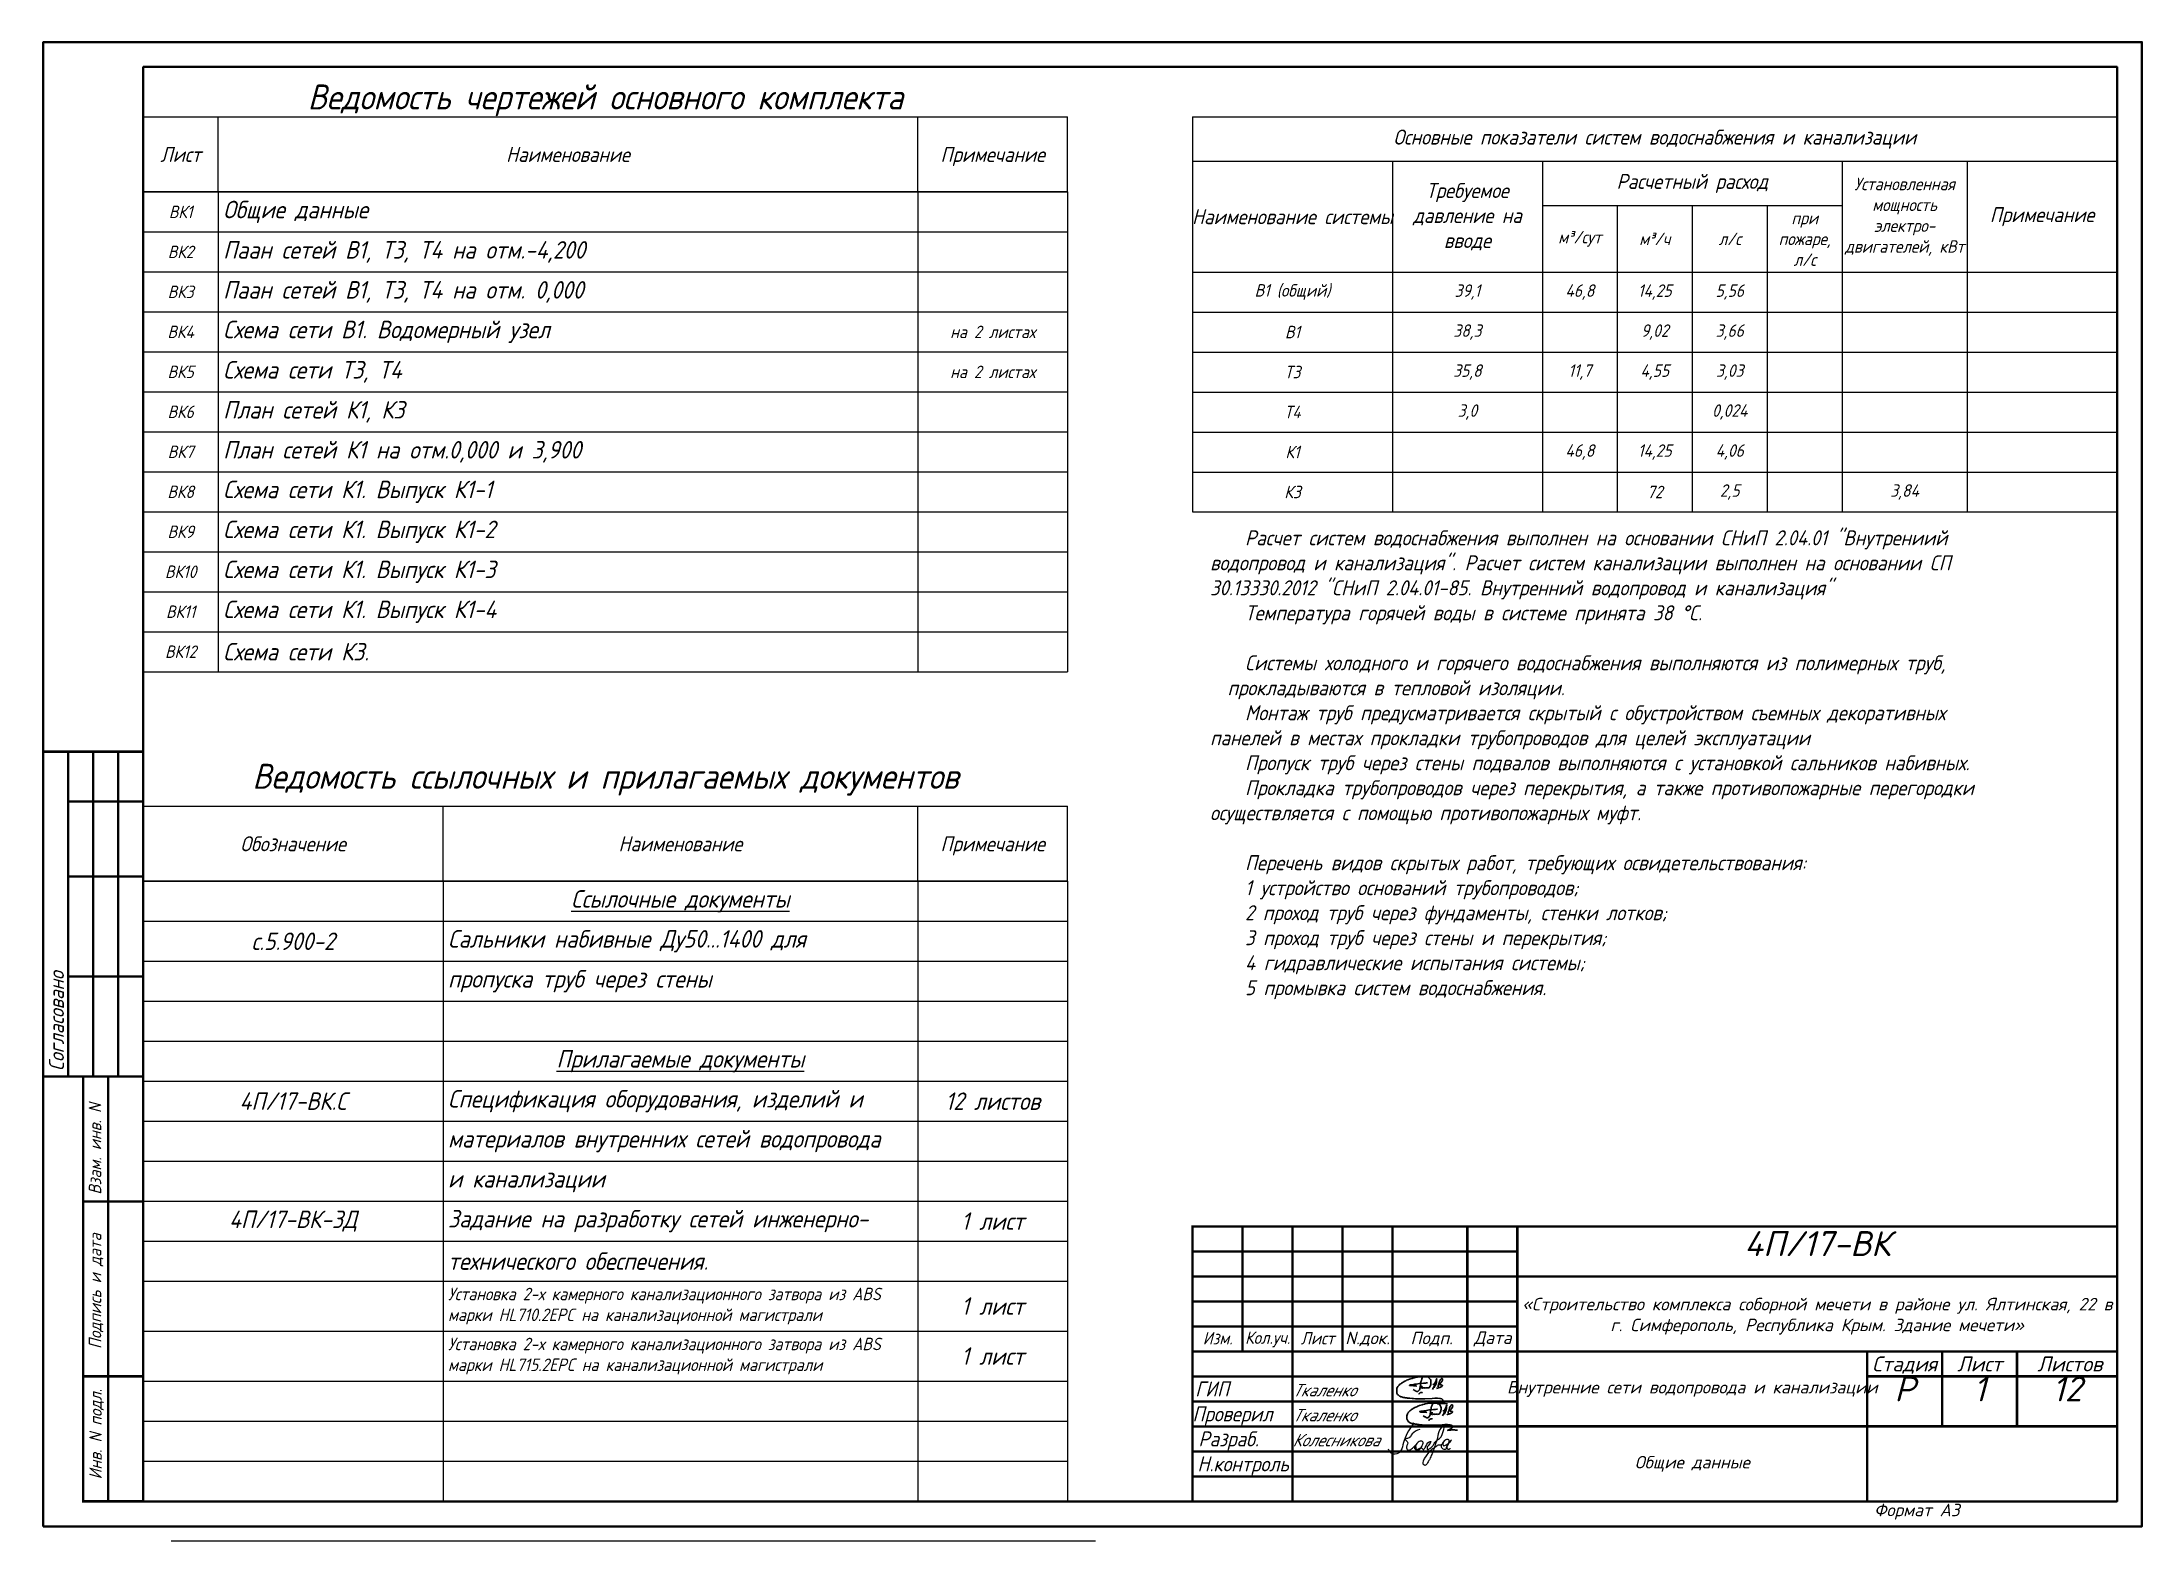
# Paper-space layout 'ОД_1' of a CAD drawing. Header units: millimetres. Extents: x 0 to 420, y -3 to 297.
import ezdxf
from ezdxf.enums import TextEntityAlignment as Align

# ---------------------------------------------------------------- set-up
doc = ezdxf.new("R2010")
doc.units = ezdxf.units.MM
for name, color, linetype, lineweight in [('text', 102, 'Continuous', 15), ('ВК_frame', 5, 'Continuous', 50), ('ВК_PI Stamp', 7, 'Continuous', 50), ('ВК_text_frame', 140, 'Continuous', 15), ('ОП', 7, 'Continuous', 25), ('основная_05', 7, 'Continuous', 50)]:
    doc.layers.add(name, color=color, linetype=linetype, lineweight=lineweight)
doc.layers.add('ВК_text', color=102, linetype='Continuous')
doc.styles.add('ISOPEUR', font='isocpeui.ttf')
doc.styles.add('note', font='isocpeur.ttf', dxfattribs={"width": 0.9, "oblique": 15})
doc.styles.add('text_frame', font='isocpeur.ttf', dxfattribs={"width": 0.9, "oblique": 15})

# ---------------------------------------------------------------- blocks, each defined once
blk = doc.blocks.new('*U90')
blk.add_lwpolyline([(0, 0), (420, 0), (420, 297), (0, 297)], close=True)
at = {"layer": 'text', "color": 0}
for p, q in [((230, 37.51), (230, 57.51)), ((230, 47.55), (230, 31.55))]:
    blk.add_line(p, q, dxfattribs=at)
at = {"layer": 'ВК_frame', "color": 0}
for p, q in [((5, 155), (5, 90)), ((10, 155), (10, 90)), ((15, 155), (15, 90)), ((20, 155), (20, 5)), ((5, 145), (20, 145)), ((5, 130), (20, 130)), ((5, 110), (20, 110)), ((295, 55), (230, 55)), ((295, 50), (230, 50)), ((295, 45), (230, 45)), ((295, 30), (230, 30)), ((295, 25), (230, 25)), ((295, 20), (230, 20)), ((295, 15), (230, 15)), ((295, 10), (230, 10)), ((230, 5), (415, 5)), ((230, 5), (415, 5)), ((230, 5), (415, 5))]:
    blk.add_line(p, q, dxfattribs=at)
at = {"layer": 'ВК_frame', "color": 0, "const_width": 0.5}
blk.add_lwpolyline([(0, 90), (20, 90), (20, 155), (0, 155)], close=True, dxfattribs=at)
for points in [[(20, 5), (8, 5), (8, 90), (20, 90)], [(13, 5), (13, 90)], [(415, 60), (230, 60), (230, 5)], [(240, 60), (240, 35)], [(250, 60), (250, 5)], [(260, 60), (260, 35)], [(270, 5), (270, 60)], [(285, 60), (285, 5)], [(295, 5), (295, 60)], [(415, 50), (295, 50)], [(295, 40), (230, 40)], [(295, 35), (230, 35)], [(415, 35), (295, 35)], [(365, 5), (365, 35)], [(380, 20), (380, 35)], [(395, 35), (395, 20)], [(365, 30), (415, 30)], [(415, 20), (295, 20)]]:
    blk.add_lwpolyline(points, dxfattribs=at)
at = {"layer": 'ВК_frame', "color": 0, "linetype": 'Continuous', "const_width": 0.5}
for points in [[(8, 65), (20, 65)], [(8, 30), (20, 30)]]:
    blk.add_lwpolyline(points, dxfattribs=at)
at = {"layer": 'основная_05'}
blk.add_lwpolyline([(20, 5), (415, 5), (415, 292), (20, 292)], close=True, dxfattribs=at)
at = {"layer": 'ВК_text_frame', "color": 0, "style": 'text_frame', "oblique": 15, "width": 0.9}
blk.add_text('Согласовано', height=3, rotation=90, dxfattribs=at).set_placement((4.15, 91.11))
at = {"layer": 'ВК_text_frame', "color": 0, "linetype": 'Continuous', "style": 'text_frame', "oblique": 15, "width": 0.9}
for s, p in [('Взам. инв. N', (11.61, 66.37)), ('Подпись и дата', (11.62, 35.49)), ('Инв. N подл.', (11.72, 9.39))]:
    blk.add_text(s, height=2.5, rotation=90, dxfattribs=at).set_placement(p)
at = {"layer": 'ВК_text_frame', "color": 0, "style": 'text_frame', "oblique": 15, "width": 0.9}
for s, p in [('Изм.', (235.02, 37.65)), ('Кол.уч.', (245.02, 37.41)), ('Лист', (255.02, 37.65))]:
    blk.add_text(s, height=2.5, dxfattribs=at).set_placement(p, align=Align.MIDDLE)
at = {"layer": 'ВК_text_frame', "color": 0, "style": 'text_frame', "oblique": 15}
for s, p in [('N.док.', (265.02, 37.49)), ('Подп.', (277.84, 37.49)), ('Дата', (290.07, 37.49))]:
    blk.add_text(s, height=2.5, dxfattribs=at).set_placement(p, align=Align.MIDDLE)
at = {"layer": 'ВК_text_frame', "color": 0, "style": 'text_frame', "oblique": 15, "width": 0.962963}
blk.add_text('Стадия', height=3, dxfattribs=at).set_placement((366, 31), (379, 31), align=Align.FIT)
at = {"layer": 'ВК_text_frame', "color": 0, "style": 'text_frame', "oblique": 15}
for s, p in [('Лист', (383, 31)), ('Листов', (399.05, 31))]:
    blk.add_text(s, height=3, dxfattribs=at).set_placement(p)
at = {"layer": 'ВК_text_frame', "color": 0, "style": 'text_frame', "oblique": 15, "width": 0.9}
for s, p in [('ГИП', (233.91, 27.5)), ('Проверил', (237.99, 22.5)), ('Разраб.', (237.22, 17.5)), ('Н.контроль', (240.12, 12.5))]:
    blk.add_text(s, height=3, dxfattribs=at).set_placement(p, align=Align.MIDDLE_CENTER)
blk = doc.blocks.new('Ведомость рабочих чертежей основного комплекта')
for points in [[(185, -15), (0, -15), (0, 0), (185, 0)], [(15, -15), (15, 0)], [(155, -15), (155, 0)], [(185, -15), (185, 0)]]:
    blk.add_lwpolyline(points)
at = {"style": 'note', "oblique": 15, "width": 0.9}
for s, height, p in [('Ведомость чертежей основного комплекта', 5, (92.5, 4)), ('Лист', 3, (7.5, -7.5)), ('Наименование', 3, (85, -7.5)), ('Примечание', 3, (170, -7.5))]:
    blk.add_text(s, height=height, dxfattribs=at).set_placement(p, align=Align.MIDDLE_CENTER)
at = {"style": 'note', "oblique": 15}
blk.add_text('.', height=0.003, dxfattribs=at).set_placement((0, 0), align=Align.MIDDLE_LEFT)
blk = doc.blocks.new('Ведомость ссылочных и прилагаемых документов')
for points in [[(185, -15), (0, -15), (0, 0), (185, 0)], [(60, -15), (60, 0)], [(155, -15), (155, 0)], [(185, -15), (185, 0)]]:
    blk.add_lwpolyline(points)
at = {"style": 'note', "oblique": 15, "width": 0.9}
for s, height, p in [('Ведомость ссылочных и прилагаемых документов', 5, (92.5, 6)), ('Обозначение', 3, (30, -7.5)), ('Наименование', 3, (107.5, -7.5)), ('Примечание', 3, (170, -7.5))]:
    blk.add_text(s, height=height, dxfattribs=at).set_placement(p, align=Align.MIDDLE_CENTER)
at = {"style": 'note', "oblique": 15}
blk.add_text('.', height=0.003, dxfattribs=at).set_placement((0, 0), align=Align.MIDDLE_LEFT)
blk = doc.blocks.new('*T93')
at = {"layer": 'ВК_text', "color": 0, "linetype": 'ByBlock', "lineweight": -2, "transparency": 16777216}
for p, q in [((0, 0), (185, 0)), ((0, 0), (0, -31.038)), ((185, 0), (185, -31.038)), ((0, -8.868), (185, -8.868)), ((40, -8.868), (40, -31.038)), ((70, -8.868), (70, -31.038)), ((130, -8.868), (130, -31.038)), ((155, -8.868), (155, -31.038)), ((70, -17.736), (130, -17.736)), ((85, -17.736), (85, -31.038)), ((100, -17.736), (100, -31.038)), ((115, -17.736), (115, -31.038))]:
    blk.add_line(p, q, dxfattribs=at)
at = {"layer": 'ВК_text', "transparency": 16777216}
for p, q in [((0, -31.038), (185, -31.038)), ((0, -31.038), (0, -79.038)), ((40, -31.038), (40, -79.038)), ((70, -31.038), (70, -79.038)), ((85, -31.038), (85, -79.038)), ((100, -31.038), (100, -79.038)), ((115, -31.038), (115, -79.038)), ((130, -31.038), (130, -79.038)), ((155, -31.038), (155, -79.038)), ((185, -31.038), (185, -79.038)), ((0, -39.038), (185, -39.038)), ((0, -47.038), (185, -47.038)), ((0, -55.038), (185, -55.038)), ((0, -63.038), (185, -63.038)), ((0, -71.038), (185, -71.038)), ((0, -79.038), (185, -79.038))]:
    blk.add_line(p, q, dxfattribs=at)
at = {"layer": 'ВК_text', "color": 0, "transparency": 16777216, "attachment_point": 5, "style": 'note'}
for s, insert, char_height, width in [('Основные показатели систем водоснабжения и канализации', (92.5, -4.434), 3, 184.88), ('Расчетный расход', (100, -13.302), 3, 59.88), ('Установленная мощность электро- двигателей, кВт', (142.5, -19.953), 2.5, 24.88), ('Требуемое давление на вводе', (55, -19.953), 3, 29.88), ('Наименование системы', (20, -19.953), 3, 39.88), ('при пожаре, л/с', (122.5, -24.387), 2.5, 14.88), ('Примечание', (170, -19.953), 3, 29.88), ('м³/сут', (77.5, -24.387), 2.5, 14.88), ('м³/ч', (92.5, -24.387), 2.5, 14.88), ('л/с', (107.5, -24.387), 2.5, 14.88)]:
    blk.add_mtext(s, dxfattribs=dict(at, insert=insert, char_height=char_height, width=width))
at = {"layer": 'ВК_text', "color": 7, "transparency": 16777216, "char_height": 2.5, "attachment_point": 5, "style": 'note'}
for s, insert, width in [('В1 (общий)', (20, -35.038), 38), ('39,1', (55, -35.038), 28), ('46,8', (77.5, -35.038), 13), ('14,25', (92.5, -35.038), 13), ('5,56', (107.5, -35.038), 13), ('В1', (20, -43.038), 38), ('38,3', (55, -43.038), 28), ('9,02', (92.5, -43.038), 13), ('3,66', (107.5, -43.038), 13), ('Т3', (20, -51.038), 38), ('35,8', (55, -51.038), 28), ('11,7', (77.5, -51.038), 13), ('4,55', (92.5, -51.038), 13), ('3,03', (107.5, -51.038), 13), ('Т4', (20, -59.038), 38), ('3,0', (55, -59.038), 28), ('0,024', (107.5, -59.038), 13), ('К1', (20, -67.038), 38), ('46,8', (77.5, -67.038), 13), ('14,25', (92.5, -67.038), 13), ('4,06', (107.5, -67.038), 13), ('К3', (20, -75.038), 38), ('72', (92.5, -75.038), 13), ('2,5', (107.5, -75.038), 13), ('3,84', (142.5, -75.038), 23)]:
    blk.add_mtext(s, dxfattribs=dict(at, insert=insert, width=width))
blk = doc.blocks.new('*T134')
at = {"layer": 'ВК_text', "color": 0, "linetype": 'ByBlock', "lineweight": -2, "transparency": 16777216}
for p, q in [((0, 0), (185, 0)), ((0, 0), (0, -8)), ((60, 0), (60, -8)), ((155, 0), (155, -8)), ((185, 0), (185, -8))]:
    blk.add_line(p, q, dxfattribs=at)
at = {"layer": 'ВК_text', "transparency": 16777216}
for p, q in [((0, -8), (185, -8)), ((0, -8), (0, -124)), ((60, -8), (60, -124)), ((155, -8), (155, -124)), ((185, -8), (185, -124)), ((0, -16), (185, -16)), ((0, -24), (185, -24)), ((0, -32), (185, -32)), ((0, -40), (185, -40)), ((0, -48), (185, -48)), ((0, -56), (185, -56)), ((0, -64), (185, -64)), ((0, -72), (185, -72)), ((0, -80), (185, -80)), ((0, -90), (185, -90)), ((0, -100), (185, -100)), ((0, -108), (185, -108)), ((0, -116), (185, -116)), ((0, -124), (185, -124))]:
    blk.add_line(p, q, dxfattribs=at)
at = {"layer": 'ВК_text', "color": 0, "transparency": 16777216, "insert": (107.5, -4), "char_height": 3.5, "width": 94.88, "attachment_point": 5, "style": 'note'}
blk.add_mtext('{\\LСсылочные документы}', dxfattribs=at)
at = {"layer": 'ВК_text', "transparency": 16777216, "style": 'note'}
for s, insert, char_height, width, attachment_point in [('с.5.900-2', (30, -12), 3.5, 58, 5), ('Сальники набивные Ду50...1400 для', (61, -12), 3.5, 93, 4), ('пропуска труб через стены', (61, -20), 3.5, 93, 4), ('{\\LПрилагаемые документы}', (107.5, -36), 3.5, 93, 5), ('Спецификация оборудования, изделий и', (61, -44), 3.5, 93, 4), ('4П/17-ВК.С', (30, -44), 3.5, 58, 5), ('12 листов', (170, -44), 3.5, 28, 5), ('материалов внутренних сетей водопровода ', (61, -52), 3.5, 93, 4), ('и канализации', (61, -60), 3.5, 93, 4), ('4П/17-ВК-ЗД', (30, -68), 3.5, 58, 5), ('Задание на разработку сетей инженерно-', (61, -68), 3.5, 93, 4), ('1 лист', (170, -68), 3.5, 28, 5), ('технического обеспечения.', (61, -76), 3.5, 93, 4), ('Установка 2-х камерного канализационного {\\C7;затвора из ABS марки HL710.2EPC на канализационной магистрали}', (61, -85), 2.5, 93, 4), ('1 лист', (170, -85), 3.5, 28, 5), ('Установка 2-х камерного канализационного {\\C7;затвора из ABS марки HL715.2EPC на канализационной магистрали}', (61, -95), 2.5, 93, 4), ('1 лист', (170, -95), 3.5, 28, 5)]:
    blk.add_mtext(s, dxfattribs=dict(at, insert=insert, char_height=char_height, width=width, attachment_point=attachment_point))
blk = doc.blocks.new('*T135')
at = {"layer": 'ВК_text', "transparency": 16777216}
for p, q in [((0, 0), (185, 0)), ((0, 0), (0, -96)), ((15, 0), (15, -96)), ((155, 0), (155, -96)), ((185, 0), (185, -96)), ((0, -8), (185, -8)), ((0, -16), (185, -16)), ((0, -24), (185, -24)), ((0, -32), (185, -32)), ((0, -40), (185, -40)), ((0, -48), (185, -48)), ((0, -56), (185, -56)), ((0, -64), (185, -64)), ((0, -72), (185, -72)), ((0, -80), (185, -80)), ((0, -88), (185, -88)), ((0, -96), (185, -96))]:
    blk.add_line(p, q, dxfattribs=at)
at = {"layer": 'ВК_text', "transparency": 16777216, "style": 'note'}
for s, insert, char_height, width, attachment_point in [('ВК1', (7.5, -4), 2.5, 13, 5), ('Общие данные', (16, -4), 3.5, 138, 4), ('ВК2', (7.5, -12), 2.5, 13, 5), ('Паан сетей В1, Т3, Т4 на отм.-4,200', (16, -12), 3.5, 138, 4), ('ВК3', (7.5, -20), 2.5, 13, 5), ('Паан сетей В1, Т3, Т4 на отм. 0,000', (16, -20), 3.5, 138, 4), ('ВК4', (7.5, -28), 2.5, 13, 5), ('Схема сети В1. Водомерный узел', (16, -28), 3.5, 138, 4), ('на 2 листах', (170, -28), 2.5, 28, 5), ('ВК5', (7.5, -36), 2.5, 13, 5), ('Схема сети Т3, Т4', (16, -36), 3.5, 138, 4), ('на 2 листах', (170, -36), 2.5, 28, 5), ('План сетей К1, К3', (16, -44), 3.5, 138, 4), ('ВК6', (7.5, -44), 2.5, 13, 5), ('План сетей К1 на отм.0,000 и 3,900', (16, -52), 3.5, 138, 4), ('ВК7', (7.5, -52), 2.5, 13, 5), ('ВК8', (7.5, -60), 2.5, 13, 5), ('Схема сети К1. Выпуск К1-1', (16, -60), 3.5, 138, 4), ('ВК9', (7.5, -68), 2.5, 13, 5), ('Схема сети К1. Выпуск К1-2', (16, -68), 3.5, 138, 4), ('ВК10', (7.5, -76), 2.5, 13, 5), ('Схема сети К1. Выпуск К1-3', (16, -76), 3.5, 138, 4), ('ВК11', (7.5, -84), 2.5, 13, 5), ('Схема сети К1. Выпуск К1-4', (16, -84), 3.5, 138, 4), ('ВК12', (7.5, -92), 2.5, 13, 5), ('Схема сети К3.', (16, -92), 3.5, 138, 4)]:
    blk.add_mtext(s, dxfattribs=dict(at, insert=insert, char_height=char_height, width=width, attachment_point=attachment_point))
blk = doc.blocks.new('A$C77FD01EB')
at = {"layer": 'ОП', "color": 5, "lineweight": 35, "ltscale": 100}
for p, q in [((10021, 9860), (10110, 10097)), ((10110, 10097), (10231, 10450)), ((10231, 10450), (10269, 10561))]:
    blk.add_line(p, q, dxfattribs=at)
for points in [[(20301, 80), (20161, 120), (20161, 120), (19392, 150), (19211, 190), (17761, 200), (17552, 144), (16951, 140), (16671, 120), (16351, 0), (17121, 400), (17375, 532), (17571, 640), (17671, 730), (17841, 820), (18015, 912), (18311, 1150), (18411, 1260), (18491, 1390), (18531, 1480), (18531, 1550), (18531, 1620), (18481, 1680), (18440, 1729), (18337, 1853), (18201, 1940), (18096, 2007), (17931, 2070), (17421, 2220), (17211, 2220), (16311, 2340), (15251, 2320), (14191, 2240), (11201, 2110), (10520, 2080), (9251, 2080), (8431, 2080), (7561, 2080), (6791, 2150), (6182, 2206), (5211, 2270), (4881, 2340), (4511, 2380), (4321, 2380), (4121, 2450), (3921, 2460), (3611, 2476), (3401, 2530), (3127, 2601), (2861, 2601), (2671, 2660), (2501, 2660), (2381, 2710), (1971, 2810), (1646, 2889), (1301, 3070), (1121, 3160), (993, 3224), (851, 3350), (541, 3670), (374, 3843), (111, 4360), (0, 4579), (0, 4810), (1, 5610), (2, 5860), (101, 6260), (231, 6560), (322, 6769), (501, 6990), (691, 7270), (991, 7590), (1281, 7880), (1631, 8130), (1882, 8309), (2146, 8498), (2561, 8730), (3261, 9130), (3611, 9300), (3974, 9476), (4411, 9650), (5081, 9900), (5601, 10070), (6131, 10230), (6434, 10321), (7031, 10490), (7391, 10580), (8341, 10740), (9051, 10850), (9490, 10918), (10051, 10950), (11081, 10950), (11691, 10950), (12131, 10850), (12571, 10680), (12911, 10500), (13181, 10260), (13421, 9920), (13521, 9740), (13601, 9550), (13661, 9390), (13701, 9060), (13701, 8700), (13701, 8360), (13681, 8090), (13611, 7760), (13511, 7390), (13391, 7140), (13151, 6670), (12951, 6490), (12811, 6470), (12671, 6490), (12501, 6480), (12371, 6430), (12181, 6410), (12101, 6420), (11971, 6470), (11721, 6500), (11541, 6450), (11352, 6400), (11111, 6440), (10931, 6440), (10621, 6440), (10271, 6330), (10271, 6330), (10271, 6330), (10271, 6330), (10271, 6330), (10271, 6330), (10271, 6330), (10271, 6330), (10271, 6330), (10271, 6330), (10271, 6330), (10271, 6330), (10271, 6330), (10271, 6330), (10271, 6330), (10271, 6330), (10271, 6330), (10271, 6330), (10271, 6330), (10271, 6330), (10271, 6330), (10271, 6330), (10271, 6330), (10271, 6330), (10271, 6330)], [(7981, 7090), (7911, 7150), (7841, 7190), (7776, 7228), (7671, 7250), (7511, 7270), (7371, 7288), (7141, 7310), (6981, 7320), (6781, 7332), (6541, 7340), (6281, 7340), (5941, 7340), (5441, 7340), (5341, 7360), (5268, 7375), (5231, 7410), (5185, 7454), (5140, 7498), (5161, 7550), (5231, 7570), (5408, 7621), (5781, 7670), (6181, 7710), (6811, 7790), (7321, 7880), (7901, 7990), (8481, 8080), (9051, 8160), (9481, 8200), (9901, 8240), (10741, 8330), (11471, 8400), (11961, 8440), (12211, 8460), (12261, 8450), (12321, 8430)], [(6581, 5840), (6851, 5640), (6973, 5549), (7191, 5460), (7411, 5370), (7721, 5190), (8061, 5060), (8261, 5020), (8431, 5030), (8581, 5130), (8771, 5310), (8961, 5510), (9121, 5700), (9211, 5940), (9305, 6189), (9421, 6640), (9461, 6980), (9531, 7500), (9601, 8130), (9703, 8843)], [(9703, 8843), (9751, 9090), (9811, 9250), (9871, 9420), (9931, 9620), (10021, 9860)], [(14361, 5770), (14461, 6080), (14651, 6430), (14823, 6747), (14971, 7200), (15121, 7650), (15251, 8230), (15391, 8590), (15492, 8850), (15628, 9198), (15791, 9660), (15891, 9940), (15961, 10080), (15981, 10090), (16001, 10090), (16011, 10090), (16031, 10080), (16031, 10060), (16011, 9960), (15989, 9847), (15953, 9668), (15941, 9420), (15931, 9220), (15921, 9020), (15911, 8810), (15891, 8630), (15881, 8540), (15801, 8310), (15741, 8070), (15611, 7860), (15381, 7350), (15191, 6929), (15046, 6608), (14975, 6449)], [(18146, 10200), (18251, 10160), (18311, 10080), (18351, 9980), (18381, 9830), (18381, 9670), (18361, 9570), (18331, 9420), (18261, 9240), (18091, 8950), (18023, 8833), (17921, 8730), (17751, 8550), (17571, 8360), (17471, 8240), (17341, 8090), (17271, 7960), (17241, 7850), (17261, 7760), (17371, 7710), (17531, 7670), (17821, 7670), (17941, 7650), (18081, 7600), (18241, 7520), (18311, 7450), (18361, 7370), (18371, 7350), (18361, 7310), (18331, 7240), (18171, 7100), (18059, 7002), (17801, 6840), (17481, 6720), (17261, 6640), (17059, 6566), (16771, 6480), (16591, 6430), (16411, 6390), (16191, 6320), (15999, 6259)], [(16511, 6900), (16621, 7330), (16701, 7590), (16780, 7844), (17081, 8910), (17211, 9250), (17371, 9530), (17581, 9810), (17791, 10060), (17931, 10160), (18071, 10200), (18146, 10200)], [(10321, 4530), (10121, 4570), (9992, 4596), (9821, 4603), (9561, 4577), (9358, 4516), (9231, 4400), (9085, 4266), (8981, 4172), (8891, 4020), (8931, 4140), (8950, 4197), (8931, 4250), (8916, 4292), (8841, 4350)], [(9921, 7350), (9841, 7130), (9801, 6900), (9743, 6566), (9700, 6320), (9679, 6199)], [(10191, 7290), (10121, 7060), (10060, 6857), (10001, 6663), (9950, 6497), (9950, 6350)], [(14441, 7690), (14561, 7820), (14711, 7880), (14930, 7968), (15281, 7968), (15801, 7968), (15871, 7960)]]:
    blk.add_lwpolyline(points, dxfattribs=at)
blk = doc.blocks.new('подпис_колесникова')
at = {"layer": 'ОП', "lineweight": 25, "ltscale": 100}
for points in [[(1454714, 104026), (1454520, 103670), (1454372, 103401), (1454251, 103421), (1454207, 103498)], [(1454830, 103890), (1454680, 103800), (1454589, 103709), (1454528, 103701), (1454583, 103648), (1454568, 103539), (1454590, 103482), (1454650, 103490), (1454684, 103516), (1454759, 103591), (1454739, 103571), (1454726, 103521), (1454729, 103510), (1454770, 103482), (1454840, 103501), (1454881, 103568), (1454899, 103631), (1454888, 103649), (1454850, 103659), (1454840, 103659), (1454797, 103635), (1454771, 103609), (1454749, 103570), (1454749, 103560), (1454770, 103490), (1454870, 103519), (1454900, 103489), (1454939, 103530), (1455021, 103641), (1455050, 103650), (1454999, 103561), (1454980, 103509), (1454988, 103491), (1455030, 103510), (1455115, 103595), (1455152, 103659), (1455190, 103680), (1455301, 103851), (1455311, 103969), (1455231, 103889), (1455190, 103729), (1455142, 103585), (1455110, 103482), (1455070, 103391), (1455033, 103299), (1454999, 103241), (1454981, 103209), (1454961, 103180), (1454910, 103180), (1454899, 103220), (1454980, 103380), (1455071, 103491), (1455134, 103536), (1455210, 103580), (1455280, 103599), (1455303, 103638), (1455261, 103565), (1455296, 103504), (1455360, 103504), (1455367, 103531), (1455404, 103594), (1455419, 103650), (1455411, 103680), (1455380, 103689), (1455351, 103681), (1455320, 103660), (1455300, 103621), (1455299, 103571), (1455470, 103680), (1455372, 103535), (1455378, 103510), (1455420, 103499), (1455440, 103510), (1455440, 103519)]]:
    blk.add_spline(points, degree=3, dxfattribs=at)

psp = doc.layouts.new('ОД_1')

# ---------------------------------------------------------------- linework, layer by layer
at = {"layer": 'ВК_text', "ltscale": 100}
for points in [[(26.03, 5.07), (211.03, 5.07)], [(26.03, -2.93), (211.03, -2.93)]]:
    psp.add_lwpolyline(points, dxfattribs=at)

# ---------------------------------------------------------------- block references
for name, p in [('*T93', (230.46, 282)), ('*T135', (20.46, 267)), ('*T134', (20.46, 129.07))]:
    psp.add_blockref(name, p)
at = {"layer": 'ВК_PI Stamp', "linetype": 'Continuous', "lineweight": 25}
psp.add_blockref('*U90', (0.46, 0), dxfattribs=at)
at = {"layer": 'ВК_text', "ltscale": 100}
for name, p in [('Ведомость рабочих чертежей основного комплекта', (20.46, 282)), ('Ведомость ссылочных и прилагаемых документов', (20.46, 144.07))]:
    psp.add_blockref(name, p, dxfattribs=at)
at = {"layer": 'ОП', "lineweight": 25, "ltscale": 100, "xscale": 0.0005, "yscale": 0.0005, "zscale": 0.0005}
for p in [(271.31, 24.48), (273.33, 19.2)]:
    psp.add_blockref('A$C77FD01EB', p, dxfattribs=at)
at = {"layer": 'ОП', "lineweight": 25, "xscale": 0.01, "yscale": 0.01, "zscale": 0.01}
psp.add_blockref('подпис_колесникова', (-14272.39, -1019.52), dxfattribs=at)

# ---------------------------------------------------------------- texts
at = {"layer": 'ВК_PI Stamp', "linetype": 'Continuous', "lineweight": 25, "style": 'ISOPEUR', "oblique": 15, "width": 0.9}
for s, p in [('Ткаленко', (250.46, 26)), ('Ткаленко', (250.46, 21)), ('Колесникова', (250.46, 16))]:
    psp.add_text(s, height=2.5, dxfattribs=at).set_placement(p)
at = {"layer": 'ВК_PI Stamp', "linetype": 'Continuous', "lineweight": 25, "style": 'ISOPEUR'}
for s, insert, char_height, width, attachment_point in [('4П/17-ВК{\\H1.4167x; }', (355.46, 59.07), 5, 120, 2), ('«Строительство комплекса соборной мечети в районе ул. Ялтинская, 22 в г. Симферополь, Республика Крым. Здание мечети»', (355.46, 42.04), 2.5, 120, 5), ('Р{\\H1.4167x; }', (372.96, 30), 5, 15, 2), ('1{\\H1.4167x; }', (387.96, 30), 5, 15, 2), ('12{\\H1.4167x; }', (405.46, 30), 5, 20, 2), ('Внутренние сети водопровода и канализации', (330.46, 27.5), 2.5, 70, 5), ('Общие данные{\\H1.4167x; }', (330.46, 12.5), 2.5, 70, 5), ('Формат А3{\\H1.4167x; }', (375.41, 2.93), 2.5, 22.7495, 5)]:
    psp.add_mtext(s, dxfattribs=dict(at, insert=insert, char_height=char_height, width=width, attachment_point=attachment_point))
at = {"layer": 'ВК_text', "insert": (230.46, 210.96), "char_height": 3.5, "attachment_point": 1, "style": 'note'}
psp.add_mtext_dynamic_manual_height_columns('\\pi10.5;\\P\\P\\pi7,l3.5;{\\H0.85714x;Расчет систем водоснабжения выполнен на основании СНиП 2.04.01 "Внутрениий \\P\\pi0;водопровод и канализация". Расчет систем канализации выполнен на основании СП \\P30.13330.2012 "СНиП 2.04.01-85. Внутренний водопровод и канализация"\\P\\pi7;Температура горячей воды в системе принята 38 °С.\\P\\pi3.5,l7;\\PСистемы холодного и горячего водоснабжения выполняются из полимерных труб, \\P\\pi0;прокладываются в тепловой изоляции.\\P\\pi7,l3.5;Монтаж труб предусматривается скрытый с обустройством съемных декоративных \\P\\pi0;панелей в местах прокладки трубопроводов для целей эксплуатации\\P\\pi7;Пропуск труб через стены подвалов выполняются с установкой сальников набивных.\\PПрокладка трубопроводов через перекрытия, а также противопожарные перегородки \\P\\pi0;осуществляется с помощью противопожарных муфт.\\P\\pi7;\\PПеречень видов скрытых работ, требующих освидетельствования:\\P1 устройство оснований трубопроводов;\\P2 проход труб через фундаменты, стенки лотков;\\P3 проход труб через стены и перекрытия;\\P4 гидравлические испытания системы;\\P5 промывка систем водоснабжения.\\P}', width=179.4175, gutter_width=17.5, heights=[0], dxfattribs=at)

doc.saveas('drawing.dxf')
